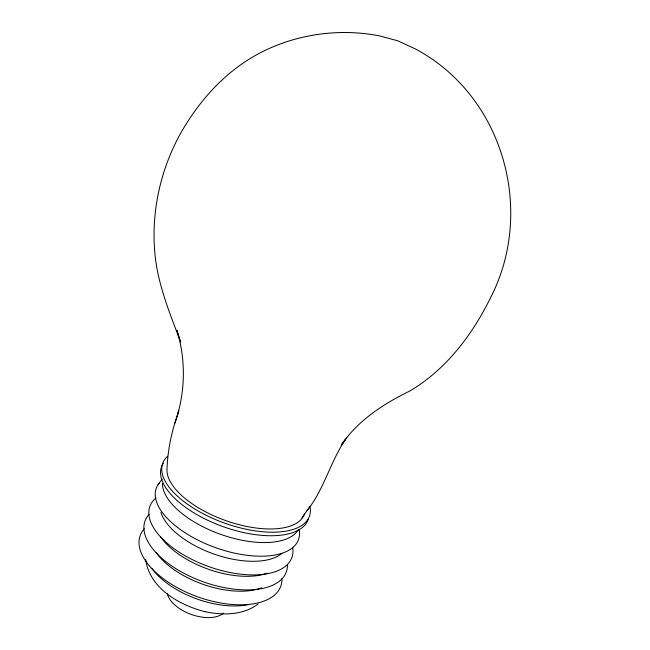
<?xml version="1.0" encoding="UTF-8"?>
<svg xmlns="http://www.w3.org/2000/svg" width="650" height="650" viewBox="0 0 650 650"><rect width="100%" height="100%" fill="white"/><g stroke="black" fill="none" stroke-linecap="round" stroke-linejoin="round"><path stroke-width="0.97" d="M307.076 510.559C324.675 488.67 330.549 460.314 346.759 437.661L341.356 444.917C358.069 420.323 383.508 403.845 409.801 391.016C446.209 369.501 472.42 334.758 490.791 297.269C535.454 209.877 502.864 95.461 415.456 48.977L397.719 40.779L379.413 35.847C340.21 28.259 298.667 33.703 262.876 51.48C226.078 69.761 197.819 101.603 178.425 137.321C160.184 172.063 151.507 211.835 154.708 251.006C157.064 282.856 169.52 312.488 180.635 341.998L176.881 330.208C186.192 360.417 185.421 393.477 174.809 423.239C170.202 438.384 167.497 454.122 166.961 469.942A72.589 32.719 19.8 0 0 230.49 522.202A72.589 32.719 19.8 0 0 304.501 513.988M177.491 414.887L178.815 410.719L174.809 423.239M301.852 517.855L309.562 507.057M158.015 484.794L162.118 479.058M258.188 603.947C243.157 615.436 222.649 615.387 204.961 611.674L204.417 611.512M145.673 559.439C149.419 588.266 179.424 605.166 204.961 611.674M248.552 604.597A66.064 34.109 19.8 0 1 151.905 568.506M281.97 578.63A74.734 38.196 19.8 0 1 197.234 596.668A74.734 38.196 19.8 0 1 144.308 528.71M261.609 587.852A66.381 33.475 19.8 0 1 156.219 552.727M287.446 564.777A75.091 37.464 19.8 0 1 202.41 581.506A75.091 37.464 19.8 0 1 149.11 514.345M267.191 573.178A66.706 32.817 19.8 0 1 160.688 536.957M292.654 547.446A75.465 36.717 19.8 0 1 208.114 566.369A75.465 36.717 19.8 0 1 156.016 497.892M282.011 553.264A67.031 32.151 19.8 0 1 215.589 554.604A67.031 32.151 19.8 0 1 160.883 512.265M299.146 529.823A75.611 35.644 19.8 0 1 218.985 548.827A75.611 35.644 19.8 0 1 159.136 483.259M298.252 529.717A72.272 33.386 19.8 0 1 222.503 534.999A72.272 33.386 19.8 0 1 162.476 483.324M308.23 519.35A77.911 35.352 19.8 0 1 219.026 525.127A77.911 35.352 19.8 0 1 163.353 463.271M309.952 506.488A78 35.165 19.8 0 1 225.087 523.274A78 35.165 19.8 0 1 167.716 456.211M223.502 613.145A31.273 17.006 19.8 0 1 191.986 614.689A31.273 17.006 19.8 0 1 167.318 593.824"/></g></svg>
